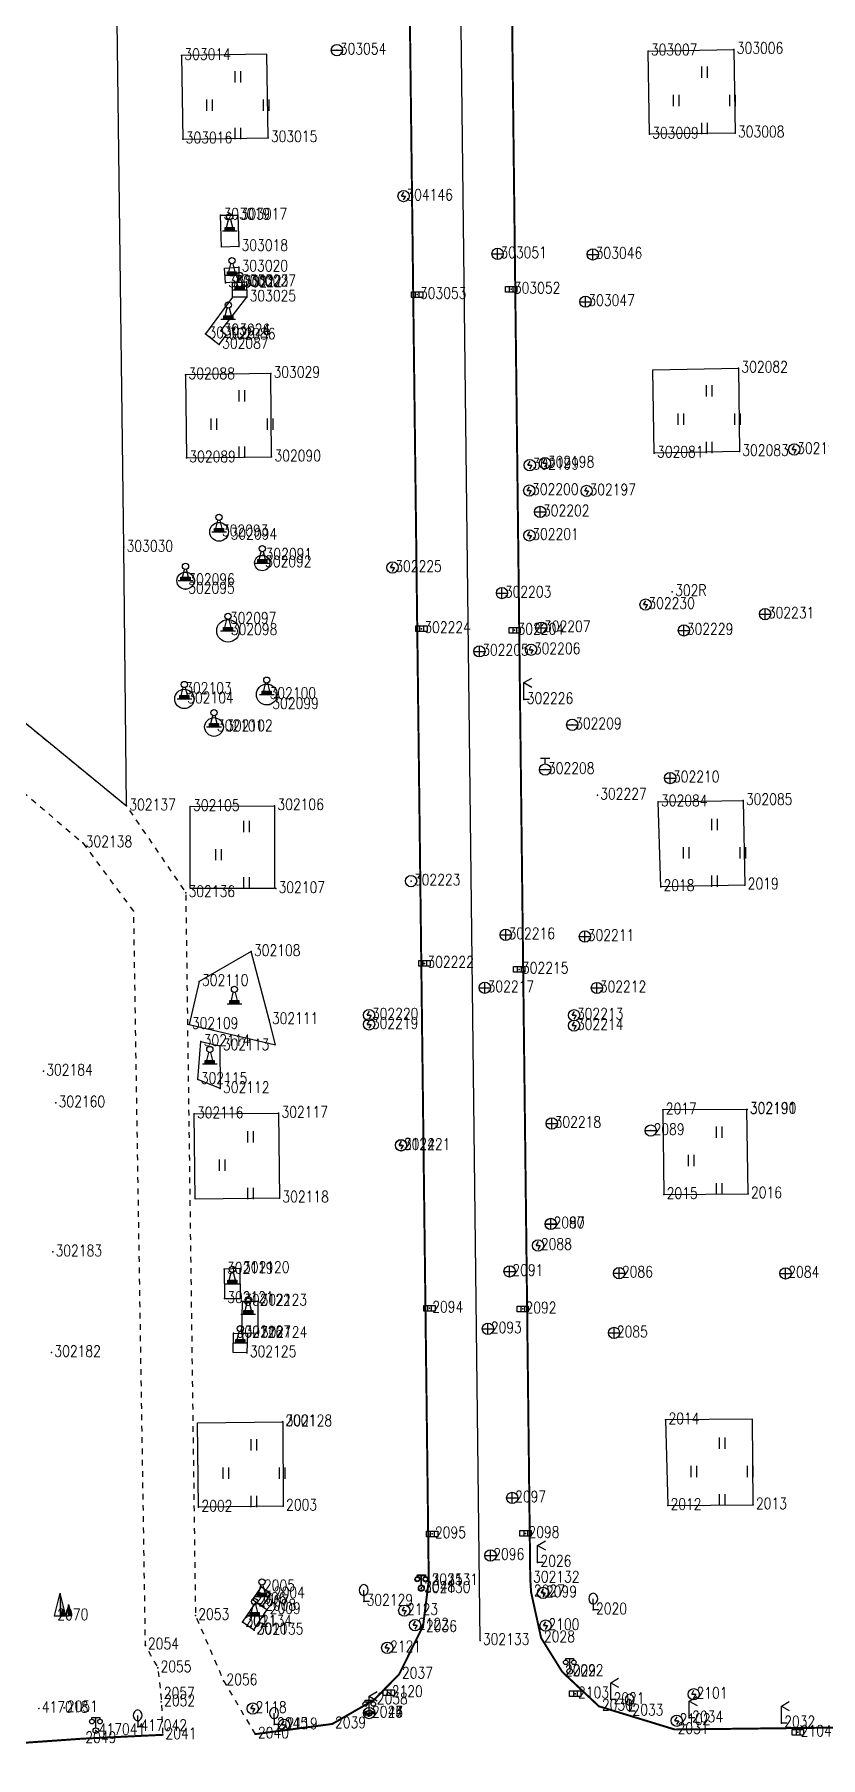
# Model space of a CAD drawing. Extents: x 953 to 1485, y 1110 to 1494.
# Drawn here: x 1175.2 to 1244.7, y 1202 to 1354.3 of the extents above; entities that cross this region are included whole.
import ezdxf

# ---------------------------------------------------------------- set-up
doc = ezdxf.new("R2010")
doc.units = 0
doc.header["$LTSCALE"] = 0.5
doc.header["$PDSIZE"] = 0.2
doc.linetypes.add('X6', pattern=[2, 1, -1])
doc.layers.get('0').update_dxf_attribs({"linetype": 'CONTINUOUS'})
for name, color, linetype in [('COMPONENT', 4, 'CONTINUOUS'), ('DLDW', 11, 'CONTINUOUS'), ('DLSS', 4, 'CONTINUOUS'), ('GXYZ', 2, 'CONTINUOUS'), ('ZBTZ', 3, 'CONTINUOUS'), ('ZDH', 1, 'CONTINUOUS')]:
    doc.layers.add(name, color=color, linetype=linetype)
doc.styles.add('HZ', font='rs.shx', dxfattribs={"width": 0.8, "bigfont": 'hztxt.shx'})
doc.linetypes.add('1161', pattern='A,0,[149,AAA.SHX,S=0.15,R=0,X=0,Y=0],-1.6', length=1.6)

# ---------------------------------------------------------------- blocks, each defined once
blk = doc.blocks.new('gc097')
for p, q in [((-0.7, 2), (-0.7, 2.3)), ((-0.7, 2.3), (0.7, 2.3)), ((0, 0.5), (0, 2.3)), ((0.7, 2.3), (0.7, 2))]:
    blk.add_line(p, q)
for centre, radius in [((-0.7, 1.6), 0.4), ((0, 0), 0.5), ((0.73, 1.6), 0.4)]:
    blk.add_circle(centre, radius)
blk = doc.blocks.new('gc143')
for p, q in [((0, 1), (0, 2)), ((0, 1), (0, 0)), ((1, 0), (0, 0))]:
    blk.add_line(p, q)
for centre, start, end in [((0.225, 2), 102.68038, 257.31962), ((-0.225, 2), 282.68038, 77.31962)]:
    blk.add_arc(centre, 1.025, start, end)
blk = doc.blocks.new('gcbj0612')
for p, q in [((-0.75, 0.26), (0.16, 0.53)), ((-0.57, -0.34), (0.34, -0.07))]:
    blk.add_line(p, q)
at = {"flags": 128}
for points in [[(-0.73, 0.26), (-0.77, 0.25), (-0.79, 0.23), (-0.81, 0.19), (-0.83, 0.15), (-0.84, 0.1), (-0.84, 0.05), (-0.84, -0.01), (-0.83, -0.07), (-0.81, -0.12), (-0.79, -0.18), (-0.77, -0.23), (-0.74, -0.27), (-0.7, -0.3), (-0.67, -0.33), (-0.63, -0.34), (-0.6, -0.34), (-0.57, -0.34), (-0.54, -0.32), (-0.51, -0.29), (-0.49, -0.25), (-0.48, -0.2), (-0.47, -0.15), (-0.47, -0.1), (-0.48, -0.04), (-0.49, 0.02), (-0.51, 0.07), (-0.54, 0.13), (-0.56, 0.17), (-0.6, 0.21), (-0.63, 0.24), (-0.67, 0.26), (-0.7, 0.27)], [(-0.71, 0.18), (-0.72, 0.17), (-0.75, 0.12), (-0.75, 0.04), (-0.74, -0.06), (-0.7, -0.15), (-0.66, -0.22), (-0.62, -0.25), (-0.6, -0.26), (-0.59, -0.24), (-0.57, -0.2), (-0.56, -0.12), (-0.58, -0.02), (-0.61, 0.08), (-0.66, 0.14), (-0.7, 0.17)]]:
    blk.add_lwpolyline(points, close=True, dxfattribs=at)
blk.add_lwpolyline([(0.3, -0.08), (0.33, -0.07), (0.36, -0.05), (0.38, -0.02), (0.4, 0.02), (0.41, 0.07), (0.42, 0.12), (0.41, 0.18), (0.41, 0.23), (0.39, 0.29), (0.37, 0.35), (0.35, 0.4), (0.32, 0.44), (0.28, 0.48), (0.25, 0.51), (0.21, 0.52), (0.18, 0.53), (0.15, 0.52)], dxfattribs=at)
at = {"extrusion": (0, 0, -1), "flags": 128}
blk.add_lwpolyline([(-0.4, 0.25), (-0.51, 0.28), (-0.61, 0.29), (-0.69, 0.27), (-0.77, 0.2), (-0.81, 0.09), (-0.82, -0.01), (-0.8, -0.06), (-0.76, -0.08), (-0.7, -0.09), (-0.64, -0.09), (-0.59, -0.07), (-0.57, -0.04), (-0.59, -0.01), (-0.63, 0.02), (-0.69, 0.03), (-0.75, 0.03), (-0.79, 0.02), (-0.84, -0.01), (-0.89, -0.1), (-0.91, -0.19), (-0.9, -0.29), (-0.87, -0.38)], dxfattribs=at)
blk.add_lwpolyline([(-0.09, -0.2), (-0.22, -0.54), (0.05, -0.54)], close=True)
blk = doc.blocks.new('gc052')
for p, q in [((0, 3), (1.39, 3.8)), ((0, 3), (1.39, 2.2)), ((0, 0), (0, 3)), ((1, 0), (0, 0))]:
    blk.add_line(p, q)
blk = doc.blocks.new('*U25')
at = {"linetype": 'Continuous'}
for points in [[(1.33, 1.33), (2, 0), (1, 4)], [(1.33, 1.33), (1, 4), (1, 0)], [(1.33, 1.33), (1, 0), (2, 0)]]:
    blk.add_solid(points, dxfattribs=at)
blk = doc.blocks.new('*U24')
at = {"linetype": 'Continuous'}
for points in [[(2.67, 0.67), (2.5, 2), (2.5, 0)], [(2.67, 0.67), (3, 0), (2.5, 2)], [(2.67, 0.67), (2.5, 0), (3, 0)]]:
    blk.add_solid(points, dxfattribs=at)
blk = doc.blocks.new('gc021')
for p, q in [((2, 0), (1, 4)), ((1, 4), (1, 0)), ((1, 0), (2, 0)), ((2.5, 0), (2.5, 2)), ((2.5, 2), (3, 0)), ((3, 0), (2.5, 0))]:
    blk.add_line(p, q)
for points in [[(0, 0), (1, 4)], [(1, 4), (1, 0), (2, 0)], [(0, 0), (1, 0)], [(2.5, 2), (2, 0), (2.5, 0)]]:
    blk.add_lwpolyline(points)
at = {"linetype": 'Continuous'}
for name in ['*U25', '*U24']:
    blk.add_blockref(name, (0, 0), dxfattribs=at)
blk = doc.blocks.new('gc133')
for p, q in [((-1, 0), (1, 0)), ((-0.8, 2), (0.8, 2)), ((0, 1), (0, 2))]:
    blk.add_line(p, q)
blk.add_circle((0, 0), 1)
blk = doc.blocks.new('gc042')
blk.add_line((-1, 0), (1, 0))
blk.add_circle((0, 0), 1)
blk = doc.blocks.new('gc041')
for p, q in [((-1, 0.5), (1, 0.5)), ((-1, -0.5), (-1, 0.5)), ((-0.33, 0.5), (-0.33, -0.5)), ((0.33, 0.5), (0.33, -0.5)), ((1, 0.5), (1, -0.5)), ((1, -0.5), (-1, -0.5))]:
    blk.add_line(p, q)
blk = doc.blocks.new('gc043')
for p, q in [((-1, 0), (1, 0)), ((0, -1), (0, 1))]:
    blk.add_line(p, q)
blk.add_circle((0, 0), 1)
blk = doc.blocks.new('gc050')
for p, q in [((-0.35, 0), (0.05, 0.69)), ((-0.35, 0), (0.35, 0)), ((0.35, 0), (-0.06, -0.69))]:
    blk.add_line(p, q)
blk.add_circle((0, 0), 1)
blk = doc.blocks.new('gc188')
blk.add_circle((0, 0), 1)
blk = doc.blocks.new('gc323')
at = {"flags": 128}
for points in [[(-0.5, 0), (-0.5, 2)], [(0.5, 0), (0.5, 2)]]:
    blk.add_lwpolyline(points, dxfattribs=at)
blk = doc.blocks.new('*U35')
at = {"linetype": 'Continuous'}
for points in [[(0, 0.3), (0.8, 0.6), (-0.8, 0.6)], [(0, 0.3), (-0.8, 0.6), (-0.8, 0)], [(0, 0.3), (-0.8, 0), (0.8, 0)], [(0, 0.3), (0.8, 0), (0.8, 0.6)]]:
    blk.add_solid(points, dxfattribs=at)
blk = doc.blocks.new('gc107')
for points in [[(-1.3, 0), (-0.8, 0), (0.8, 0), (1.3, 0)], [(-0.8, 0), (-0.8, 0.6), (0.8, 0.6), (0.8, 0)], [(-0.55, 0.6), (-0.2, 2)], [(0.55, 0.6), (0.2, 2)]]:
    blk.add_lwpolyline(points)
blk.add_circle((0, 2.55), 0.55)
at = {"linetype": 'Continuous'}
blk.add_blockref('*U35', (0, 0), dxfattribs=at)

msp = doc.modelspace()

# ---------------------------------------------------------------- linework, layer by layer
at = {"linetype": 'Continuous'}
msp.add_line((1214.6, 1212.3, 9.02), (1212.36, 1403.27, 10.34), dxfattribs=at)
at = {"layer": 'DLDW', "linetype": 'Continuous', "flags": 128}
for points, elevation in [([(1191.65, 1338.35), (1193.17, 1338.34), (1193.25, 1335.56), (1191.73, 1335.52)], 9.95), ([(1193.25, 1333.74), (1193.27, 1332.43), (1192.08, 1332.35), (1191.98, 1333.65)], 9.93), ([(1192.7, 1332.37), (1193.95, 1332.43), (1193.96, 1331.1), (1192.71, 1331.09)], 9.95), ([(1193.96, 1331.1), (1192.7, 1331.1), (1190.32, 1327.84), (1191.53, 1326.91), (1192.14, 1327.74), (1191.67, 1328.1), (1193.96, 1331.1)], 9.91), ([(1195.93, 1267.19), (1194.35, 1273.22), (1189.75, 1270.58), (1188.85, 1266.78), (1196.51, 1264.96)], 9.56), ([(1189.9, 1265.26), (1191.59, 1264.89), (1191.61, 1261.1), (1189.64, 1261.91)], 9.61), ([(1193.38, 1245.19), (1191.96, 1245.13), (1191.98, 1242.53), (1193.41, 1242.54)], 9.43), ([(1193.49, 1242.3), (1194.93, 1242.3), (1194.95, 1239.46), (1193.51, 1239.49), (1193.58, 1242.29)], 9.4), ([(1192.8, 1239.48), (1194.02, 1239.45), (1193.98, 1237.74), (1192.75, 1237.78)], 9.38), ([(1196.1, 1216.43), (1195.23, 1217.05), (1194.48, 1215.93), (1195.36, 1215.34)], 9.13), ([(1195.74, 1215.03), (1194.56, 1213.24), (1193.57, 1213.93), (1194.79, 1215.69)], 9.11)]:
    msp.add_lwpolyline(points, close=True, dxfattribs=dict(at, elevation=elevation))
at = {"layer": 'DLDW', "linetype": 'Continuous'}
for centre, radius in [((1191.51, 1310.34, 9.88), 0.831), ((1195.33, 1307.58, 9.84), 0.677), ((1188.54, 1306.02, 9.86), 0.763), ((1192.3, 1301.59, 9.85), 1), ((1195.73, 1295.95, 9.74), 0.923), ((1188.44, 1295.56, 9.8), 0.856), ((1191.06, 1293.08, 9.78), 0.828)]:
    msp.add_circle(centre, radius, dxfattribs=at)
at = {"layer": 'DLSS', "linetype": 'Continuous', "const_width": 0.175, "flags": 128}
for points, elevation in [([(1194.7, 1204.02), (1201.52, 1204.92), (1205.21, 1207.04), (1207.44, 1209.31), (1209.56, 1213.6), (1210.06, 1217.59), (1207.86, 1399.65), (1206.04, 1409.59), (1198.49, 1413.53), (1019.16, 1436.77), (975.6, 1446.48)], 8.66), ([(1334.91, 1208.64), (1333.13, 1205.64), (1231.83, 1204.43), (1225.12, 1206.48), (1221.87, 1209.53), (1220, 1212.53), (1219.11, 1216.6), (1219.04, 1217.81), (1216.91, 1400.79)], 10.24), ([(988.43, 1127.79), (990.79, 1125.9), (993.92, 1126.96), (1010.81, 1133.51), (1020.93, 1138.3), (1028.11, 1142.1), (1034.32, 1145.72), (1048.75, 1154.34), (1068.02, 1165.83), (1083.63, 1175.11), (1098.72, 1183.13), (1116.23, 1190.6), (1137.49, 1197.31), (1156.31, 1201.23), (1168.71, 1202.86), (1179.43, 1203.62), (1186.52, 1203.96)], 6.63)]:
    msp.add_lwpolyline(points, dxfattribs=dict(at, elevation=elevation))
at = {"layer": 'DLSS', "linetype": 'X6', "flags": 128}
for points in [[(1135.6, 1306.95), (1151.52, 1304.44), (1156.92, 1303.17), (1166.73, 1299.69), (1183.32, 1286.1), (1188.56, 1278.42), (1189.42, 1214.51), (1191.91, 1208.74), (1194.7, 1204.02)], [(1155.82, 1299.01), (1164.7, 1295.4), (1179.46, 1282.83), (1183.93, 1276.78), (1184.97, 1211.9), (1186.08, 1209.89), (1186.37, 1207.55), (1186.4, 1206.88), (1186.52, 1203.96)]]:
    msp.add_lwpolyline(points, dxfattribs=at)
at = {"layer": 'ZBTZ', "linetype": '1161', "flags": 128}
for points, elevation in [([(1195.06, 1408.15), (1190.9, 1408.33), (1184.2, 1410.57), (1167.86, 1411.98), (1161.85, 1413.34), (1155.59, 1412.15), (1145.79, 1416.02), (1135.64, 1415.4), (1134.33, 1411.85), (1135.6, 1306.95), (1151.52, 1304.44), (1156.92, 1303.17), (1166.73, 1299.69), (1183.32, 1286.1), (1183.08, 1308.97), (1182.08, 1388.1), (1182.83, 1391.82), (1187.63, 1406.93), (1195.07, 1407.02), (1195.06, 1408.15)], 10.43), ([(1188.19, 1352.45), (1188.31, 1345.07), (1195.84, 1345.18), (1195.73, 1352.57)], 10.03), ([(1229.46, 1352.85), (1237.06, 1353), (1237.17, 1345.6), (1229.58, 1345.49)], 10.16), ([(1188.55, 1324.23), (1188.63, 1316.87), (1196.16, 1316.96), (1196.08, 1324.35)], 9.89), ([(1237.47, 1324.81), (1237.55, 1317.43), (1230.01, 1317.3), (1229.88, 1324.67)], 10.07), ([(1188.96, 1286.05), (1196.42, 1286.12), (1196.42, 1278.79), (1188.96, 1278.79)], 9.76), ([(1230.36, 1286.46), (1237.87, 1286.58), (1238.03, 1279.1), (1230.58, 1278.95)], 9.75), ([(1189.3, 1258.86), (1196.78, 1258.92), (1196.86, 1251.42), (1189.38, 1251.34)], 9.57), ([(1230.78, 1259.22), (1230.86, 1251.74), (1238.32, 1251.79), (1238.21, 1259.25)], 9.74), ([(1197.15, 1231.64), (1197.19, 1224.19), (1189.7, 1224.09), (1189.61, 1231.54)], 9.27), ([(1231.02, 1231.81), (1231.2, 1224.25), (1238.76, 1224.3), (1238.71, 1231.86)], 9.58)]:
    msp.add_lwpolyline(points, close=True, dxfattribs=dict(at, elevation=elevation))
at = {"layer": 'ZDH', "linetype": 'Continuous'}
for p in [(1188.19, 1352.45, 10.03), (1201.94, 1352.93, 10.05), (1229.46, 1352.85, 10.16), (1237.06, 1353, 10.24), (1229.58, 1345.49, 10.11), (1237.17, 1345.6, 10.21), (1188.31, 1345.07, 10.01), (1195.84, 1345.18, 9.99), (1207.83, 1340.03, 9.95), (1191.65, 1338.35, 9.95), (1193.17, 1338.34, 9.96), (1193.25, 1335.56, 9.94), (1216.15, 1334.92, 9.79), (1224.58, 1334.87, 9.98), (1193.25, 1333.74, 9.93), (1192.08, 1332.35, 9.91), (1192.7, 1332.37, 9.95), (1193.27, 1332.43, 9.94), (1193.95, 1332.43, 9.92), (1217.34, 1331.79, 9.71), (1193.96, 1331.1, 9.91), (1209.03, 1331.32, 9.73), (1223.93, 1330.69, 9.93), (1190.32, 1327.84, 9.9), (1191.66, 1328.11, 9.88), (1191.67, 1328.1, 9.88), (1192.14, 1327.74, 9.9), (1191.53, 1326.91, 9.9), (1188.55, 1324.23, 9.89), (1196.08, 1324.35, 9.89), (1237.47, 1324.81, 10.07), (1188.63, 1316.87, 9.87), (1196.16, 1316.96, 9.88), (1230.01, 1317.3, 9.95), (1237.55, 1317.43, 10.07), (1242.4, 1317.62, 10.18), (1219, 1316.23, 9.79), (1220.34, 1316.41, 9.8), (1218.95, 1313.98, 9.78), (1224.03, 1313.95, 9.83), (1219.92, 1312.1, 9.77), (1183.08, 1308.97, 9.9), (1191.51, 1310.34, 9.88), (1192.28, 1310.03, 9.88), (1218.97, 1310.02, 9.75), (1195.33, 1307.58, 9.84), (1195.38, 1308.26, 9.84), (1188.54, 1306.02, 9.86), (1206.85, 1307.18, 9.73), (1188.53, 1305.26, 9.86), (1216.54, 1304.92, 9.59), (1231.61, 1305.04, 9.93), (1229.24, 1303.9, 9.86), (1239.81, 1303.06, 10.16), (1192.22, 1302.6, 9.85), (1192.3, 1301.59, 9.85), (1209.42, 1301.77, 9.52), (1217.66, 1301.63, 9.52), (1220.01, 1301.86, 9.69), (1232.64, 1301.62, 9.97), (1214.54, 1299.77, 9.57), (1219.11, 1299.91, 9.66), (1188.26, 1296.39, 9.8), (1188.44, 1295.56, 9.8), (1195.73, 1295.95, 9.74), (1218.48, 1295.51, 9.62), (1195.97, 1295.06, 9.74), (1191.06, 1293.08, 9.78), (1191.89, 1293.08, 9.76), (1222.76, 1293.27, 9.62), (1220.36, 1289.31, 9.53), (1231.42, 1288.56, 9.85), (1183.32, 1286.1, 10), (1188.96, 1286.05, 9.76), (1196.42, 1286.12, 9.67), (1224.98, 1287.04, 9.59), (1230.36, 1286.46, 9.75), (1237.87, 1286.58, 10.05), (1179.46, 1282.83, 9.99), (1188.56, 1278.42, 9.81), (1196.52, 1278.79, 9.64), (1208.5, 1279.45, 9.46), (1230.58, 1278.95, 9.75), (1238.03, 1279.1, 10), (1216.87, 1274.7, 9.33), (1223.88, 1274.55, 9.54), (1194.35, 1273.22, 9.63), (1209.69, 1272.18, 9.27), (1218.06, 1271.65, 9.27), (1189.75, 1270.58, 9.66), (1215.02, 1270.02, 9.34), (1224.94, 1270, 9.54), (1188.85, 1266.78, 9.65), (1195.93, 1267.19, 9.56), (1204.78, 1267.6, 9.49), (1204.78, 1266.78, 9.47), (1222.92, 1267.59, 9.46), (1222.92, 1266.67, 9.44), (1189.9, 1265.26, 9.61), (1191.59, 1264.89, 9.55), (1175.97, 1262.64, 9.82), (1189.64, 1261.91, 9.6), (1191.61, 1261.1, 9.54), (1177.07, 1259.84, 9.72), (1189.3, 1258.86, 9.57), (1196.78, 1258.92, 9.49), (1230.78, 1259.22, 9.74), (1238.21, 1259.25, 10), (1238.23, 1259.26, 10), (1220.95, 1258.02, 9.38), (1229.7, 1257.39, 9.71), (1207.61, 1256.1, 9.41), (1207.61, 1256.08, 9.38), (1196.86, 1251.42, 9.44), (1230.86, 1251.74, 9.69), (1238.32, 1251.79, 10.01), (1220.85, 1249.14, 9.33), (1220.85, 1249.13, 9.33), (1176.79, 1246.66, 9.71), (1219.73, 1247.23, 9.32), (1191.96, 1245.13, 9.46), (1193.38, 1245.19, 9.43), (1217.21, 1244.94, 9.19), (1226.9, 1244.78, 9.52), (1241.62, 1244.76, 10.17), (1191.98, 1242.53, 9.42), (1193.49, 1242.3, 9.4), (1194.93, 1242.3, 9.39), (1210.12, 1241.68, 9.15), (1218.37, 1241.62, 9.12), (1192.8, 1239.48, 9.38), (1193.51, 1239.49, 9.4), (1194.95, 1239.46, 9.34), (1215.3, 1239.86, 9.19), (1226.45, 1239.5, 9.46), (1176.69, 1237.77, 9.61), (1193.98, 1237.74, 9.36), (1197.11, 1231.64, 9.28), (1197.15, 1231.64, 9.27), (1231.02, 1231.81, 9.58), (1189.7, 1224.09, 9.29), (1197.19, 1224.19, 9.26), (1217.45, 1224.91, 9.04), (1231.2, 1224.25, 9.5), (1238.76, 1224.3, 9.84), (1210.36, 1221.73, 9.01), (1218.63, 1221.77, 8.98), (1215.52, 1219.82, 9.04), (1219.69, 1219.21, 9.15), (1210.06, 1217.59, 8.97), (1210.06, 1217.58, 8.93), (1219.04, 1217.81, 8.94), (1194.48, 1215.93, 9.14), (1195.23, 1217.05, 9.16), (1196.1, 1216.43, 9.13), (1209.39, 1216.9, 9.06), (1209.41, 1216.96, 9.05), (1219.11, 1216.6, 8.98), (1220.18, 1216.51, 9.14), (1176.95, 1214.48, 8.92), (1189.42, 1214.51, 9.12), (1194.72, 1215.71, 9.14), (1195.34, 1215.34, 9.12), (1195.74, 1215.03, 9.11), (1204.31, 1215.76, 9.16), (1207.89, 1214.94, 9.09), (1224.61, 1215, 9.19), (1193.57, 1213.93, 9.09), (1193.6, 1213.93, 9.07), (1194.56, 1213.24, 9.04), (1194.61, 1213.21, 9.02), (1208.85, 1213.66, 9.06), (1209.56, 1213.46, 8.94), (1220.4, 1213.62, 9.1), (1184.97, 1211.9, 9.02), (1206.39, 1211.65, 9.03), (1214.6, 1212.3, 9.02), (1220, 1212.53, 8.93), (1186.08, 1209.89, 8.95), (1191.91, 1208.74, 8.84), (1207.44, 1209.31, 8.87), (1221.87, 1209.53, 8.91), (1222.53, 1209.57, 8.97), (1186.37, 1207.55, 8.81), (1186.4, 1206.88, 8.71), (1205.21, 1207.04, 8.82), (1206.54, 1207.69, 8.82), (1223.02, 1207.59, 8.95), (1226.16, 1207.07, 9.13), (1233.5, 1207.55, 9.23), (1175.57, 1206.29, 8.52), (1177.79, 1206.36, 8.6), (1194.49, 1206.28, 8.82), (1204.79, 1205.88, 9.06), (1204.79, 1205.88, 9.07), (1204.79, 1205.88, 9.08), (1204.79, 1205.88, 8.84), (1204.79, 1205.88, 8.93), (1225.12, 1206.48, 9.01), (1227.83, 1206.05, 9.24), (1233.11, 1205.45, 9.23), (1180.61, 1204.33, 8.63), (1184.31, 1204.68, 8.66), (1186.52, 1203.96, 8.58), (1194.7, 1204.02, 8.66), (1196.38, 1204.87, 8.83), (1197.25, 1204.84, 8.86), (1201.52, 1204.92, 8.74), (1231.83, 1204.43, 9.05), (1232, 1205.21, 9.21), (1241.26, 1205, 9.24), (1242.72, 1204.19, 9.14), (1179.43, 1203.62, 8.52)]:
    msp.add_point(p, dxfattribs=at)

# ---------------------------------------------------------------- block references
at = {"layer": 'COMPONENT', "linetype": 'Continuous', "xscale": 0.5, "yscale": 0.5}
for p in [(1204.79, 1205.88, 9.06), (1204.79, 1205.88, 8.93)]:
    msp.add_blockref('gcbj0612', p, dxfattribs=at)
at = {"layer": 'DLDW', "linetype": 'Continuous', "xscale": 0.5, "yscale": 0.5}
for name, p in [('gc107', (1192.45, 1336.94)), ('gc107', (1192.65, 1333.04)), ('gc107', (1193.33, 1331.74)), ('gc107', (1192.32, 1329.13)), ('gc107', (1191.51, 1310.34, 9.88)), ('gc107', (1195.33, 1307.58, 9.84)), ('gc107', (1188.54, 1306.02, 9.86)), ('gc107', (1192.3, 1301.59, 9.85)), ('gc107', (1188.44, 1295.56, 9.8)), ('gc107', (1195.73, 1295.95, 9.74)), ('gc107', (1191.06, 1293.08, 9.78)), ('gc107', (1192.87, 1268.6)), ('gc107', (1190.69, 1263.29)), ('gc107', (1192.68, 1243.85)), ('gc107', (1194.09, 1241.17)), ('gc107', (1193.39, 1238.61)), ('gc107', (1195.3, 1216.19)), ('gc097', (1209.39, 1216.9, 9.06)), ('gc097', (1209.41, 1216.96, 9.05)), ('gc021', (1176.95, 1214.48, 8.92)), ('gc107', (1194.66, 1214.47)), ('gc097', (1222.53, 1209.57, 8.97)), ('gc097', (1204.79, 1205.88, 8.84)), ('gc097', (1180.61, 1204.33, 8.63))]:
    msp.add_blockref(name, p, dxfattribs=at)
at = {"layer": 'DLSS', "linetype": 'Continuous', "xscale": 0.5, "yscale": 0.5}
for p in [(1218.48, 1295.51, 9.62), (1219.69, 1219.21, 9.15), (1226.16, 1207.07, 9.13), (1204.79, 1205.88, 9.07), (1233.11, 1205.45, 9.23), (1241.26, 1205, 9.24)]:
    msp.add_blockref('gc052', p, dxfattribs=at)
at = {"layer": 'GXYZ', "linetype": 'Continuous', "xscale": 0.5, "yscale": 0.5}
for name, p in [('gc042', (1201.94, 1352.93, 10.05)), ('gc050', (1207.83, 1340.03, 9.95)), ('gc043', (1216.15, 1334.92, 9.79)), ('gc043', (1224.58, 1334.87, 9.98)), ('gc041', (1217.34, 1331.79, 9.71)), ('gc041', (1209.03, 1331.32, 9.73)), ('gc043', (1223.93, 1330.69, 9.93)), ('gc050', (1242.4, 1317.62, 10.18)), ('gc050', (1219, 1316.23, 9.79)), ('gc050', (1220.34, 1316.41, 9.8)), ('gc050', (1218.95, 1313.98, 9.78)), ('gc050', (1224.03, 1313.95, 9.83)), ('gc043', (1219.92, 1312.1, 9.77)), ('gc050', (1218.97, 1310.02, 9.75)), ('gc050', (1206.85, 1307.18, 9.73)), ('gc043', (1216.54, 1304.92, 9.59)), ('gc050', (1229.24, 1303.9, 9.86)), ('gc043', (1239.81, 1303.06, 10.16)), ('gc041', (1209.42, 1301.77, 9.52)), ('gc041', (1217.66, 1301.63, 9.52)), ('gc043', (1220.01, 1301.86, 9.69)), ('gc043', (1232.64, 1301.62, 9.97)), ('gc043', (1214.54, 1299.77, 9.57)), ('gc050', (1219.11, 1299.91, 9.66)), ('gc042', (1222.76, 1293.27, 9.62)), ('gc133', (1220.36, 1289.31, 9.53)), ('gc043', (1231.42, 1288.56, 9.85)), ('gc188', (1208.5, 1279.45, 9.46)), ('gc043', (1216.87, 1274.7, 9.33)), ('gc043', (1223.88, 1274.55, 9.54)), ('gc041', (1209.69, 1272.18, 9.27)), ('gc041', (1218.06, 1271.65, 9.27)), ('gc043', (1215.02, 1270.02, 9.34)), ('gc043', (1224.94, 1270, 9.54)), ('gc050', (1204.78, 1267.6, 9.49)), ('gc050', (1222.92, 1267.59, 9.46)), ('gc050', (1204.78, 1266.78, 9.47)), ('gc050', (1222.92, 1266.67, 9.44)), ('gc043', (1220.95, 1258.02, 9.38)), ('gc042', (1229.7, 1257.39, 9.71)), ('gc050', (1207.61, 1256.1, 9.41)), ('gc050', (1207.61, 1256.08, 9.38)), ('gc043', (1220.85, 1249.14, 9.33)), ('gc043', (1220.85, 1249.13, 9.33)), ('gc050', (1219.73, 1247.23, 9.32)), ('gc043', (1217.21, 1244.94, 9.19)), ('gc043', (1226.9, 1244.78, 9.52)), ('gc043', (1241.62, 1244.76, 10.17)), ('gc041', (1210.12, 1241.68, 9.15)), ('gc041', (1218.37, 1241.62, 9.12)), ('gc043', (1215.3, 1239.86, 9.19)), ('gc043', (1226.45, 1239.5, 9.46)), ('gc043', (1217.45, 1224.91, 9.04)), ('gc041', (1218.63, 1221.77, 8.98)), ('gc041', (1210.36, 1221.73, 9.01)), ('gc043', (1215.52, 1219.82, 9.04)), ('gc050', (1220.18, 1216.51, 9.14)), ('gc050', (1207.89, 1214.94, 9.09)), ('gc050', (1208.85, 1213.66, 9.06)), ('gc050', (1220.4, 1213.62, 9.1)), ('gc050', (1206.39, 1211.65, 9.03)), ('gc050', (1194.49, 1206.28, 8.82)), ('gc133', (1204.79, 1205.88, 9.08)), ('gc041', (1206.54, 1207.69, 8.82)), ('gc041', (1223.02, 1207.59, 8.95)), ('gc050', (1233.5, 1207.55, 9.23)), ('gc050', (1197.25, 1204.84, 8.86)), ('gc050', (1232, 1205.21, 9.21)), ('gc041', (1242.72, 1204.19, 9.14))]:
    msp.add_blockref(name, p, dxfattribs=at)
at = {"layer": 'ZBTZ', "linetype": 'Continuous', "xscale": 0.5, "yscale": 0.5}
for name, p in [('gc323', (1193.19, 1350.07)), ('gc323', (1234.46, 1350.49)), ('gc323', (1190.69, 1347.57)), ('gc323', (1195.69, 1347.57)), ('gc323', (1231.96, 1347.99)), ('gc323', (1236.96, 1347.99)), ('gc323', (1193.19, 1345.07)), ('gc323', (1234.46, 1345.49)), ('gc323', (1193.55, 1321.87)), ('gc323', (1234.88, 1322.3)), ('gc323', (1191.05, 1319.37)), ('gc323', (1196.05, 1319.37)), ('gc323', (1232.38, 1319.8)), ('gc323', (1237.38, 1319.8)), ('gc323', (1234.88, 1317.3)), ('gc323', (1193.55, 1316.87)), ('gc323', (1193.96, 1283.79)), ('gc323', (1235.36, 1283.95)), ('gc323', (1191.46, 1281.29)), ('gc323', (1232.86, 1281.45)), ('gc323', (1237.86, 1281.45)), ('gc323', (1235.36, 1278.95)), ('gc323', (1193.96, 1278.79)), ('gc323', (1194.3, 1256.34)), ('gc323', (1235.78, 1256.74)), ('gc323', (1191.8, 1253.84)), ('gc323', (1233.28, 1254.24)), ('gc323', (1235.78, 1251.74)), ('gc323', (1194.3, 1251.34)), ('gc323', (1194.61, 1229.09)), ('gc323', (1236.02, 1229.25)), ('gc323', (1192.11, 1226.59)), ('gc323', (1197.11, 1226.59)), ('gc323', (1233.52, 1226.75)), ('gc323', (1238.52, 1226.75)), ('gc323', (1194.61, 1224.09)), ('gc323', (1236.02, 1224.25)), ('gc143', (1204.31, 1215.76, 9.16)), ('gc143', (1224.61, 1215, 9.19)), ('gc143', (1227.83, 1206.05, 9.24)), ('gc143', (1184.31, 1204.68, 8.66)), ('gc143', (1196.38, 1204.87, 8.83))]:
    msp.add_blockref(name, p, dxfattribs=at)

# ---------------------------------------------------------------- texts
at = {"layer": 'ZDH', "linetype": 'Continuous', "style": 'HZ', "width": 0.8}
for s, p in [('303014', (1188.44, 1352.08, 10.03)), ('303054', (1202.19, 1352.56, 10.05)), ('303007', (1229.71, 1352.48, 10.16)), ('303006', (1237.31, 1352.63, 10.24)), ('303016', (1188.56, 1344.7, 10.01)), ('303015', (1196.09, 1344.81, 9.99)), ('303009', (1229.83, 1345.12, 10.11)), ('303008', (1237.42, 1345.23, 10.21)), ('304146', (1208.08, 1339.65, 9.95)), ('303019', (1191.9, 1337.97, 9.95)), ('303017', (1193.42, 1337.96, 9.96)), ('303018', (1193.5, 1335.19, 9.94)), ('303051', (1216.4, 1334.55, 9.79)), ('303046', (1224.83, 1334.5, 9.98)), ('303020', (1193.5, 1333.37, 9.93)), ('303021', (1192.33, 1331.97, 9.91)), ('303022', (1192.95, 1331.99, 9.95)), ('303023', (1193.52, 1332.06, 9.94)), ('303027', (1194.2, 1332.05, 9.92)), ('303025', (1194.21, 1330.72, 9.91)), ('303053', (1209.28, 1330.95, 9.73)), ('303052', (1217.59, 1331.41, 9.71)), ('303047', (1224.18, 1330.32, 9.93)), ('303024', (1191.91, 1327.73, 9.88)), ('303026', (1191.92, 1327.73, 9.88)), ('303028', (1190.57, 1327.46, 9.9)), ('302087', (1191.78, 1326.54, 9.9)), ('302086', (1192.39, 1327.36, 9.9)), ('302088', (1188.8, 1323.85, 9.89)), ('303029', (1196.33, 1323.97, 9.89)), ('302082', (1237.72, 1324.43, 10.07)), ('302083', (1237.8, 1317.06, 10.07)), ('302196', (1242.65, 1317.24, 10.18)), ('302089', (1188.88, 1316.5, 9.87)), ('302090', (1196.41, 1316.58, 9.88)), ('302199', (1219.25, 1315.86, 9.79)), ('302198', (1220.59, 1316.03, 9.8)), ('302081', (1230.26, 1316.92, 9.95)), ('302200', (1219.2, 1313.61, 9.78)), ('302197', (1224.28, 1313.58, 9.83)), ('302202', (1220.17, 1311.72, 9.77)), ('302093', (1191.76, 1309.96, 9.88)), ('302094', (1192.53, 1309.66, 9.88)), ('302201', (1219.22, 1309.64, 9.75)), ('303030', (1183.33, 1308.59, 9.9)), ('302091', (1195.63, 1307.88, 9.84)), ('302092', (1195.58, 1307.21, 9.84)), ('302225', (1207.1, 1306.8, 9.73)), ('302095', (1188.78, 1304.88, 9.86)), ('302096', (1188.79, 1305.65, 9.86)), ('302203', (1216.79, 1304.54, 9.59)), ('302230', (1229.49, 1303.53, 9.86)), ('302R', (1231.86, 1304.67, 9.93)), ('302097', (1192.47, 1302.22, 9.85)), ('302231', (1240.06, 1302.69, 10.16)), ('302098', (1192.55, 1301.22, 9.85)), ('302224', (1209.67, 1301.4, 9.52)), ('302204', (1217.91, 1301.25, 9.52)), ('302207', (1220.26, 1301.48, 9.69)), ('302229', (1232.89, 1301.25, 9.97)), ('302205', (1214.79, 1299.4, 9.57)), ('302206', (1219.36, 1299.53, 9.66)), ('302103', (1188.51, 1296.02, 9.8)), ('302104', (1188.69, 1295.18, 9.8)), ('302100', (1195.98, 1295.58, 9.74)), ('302099', (1196.22, 1294.68, 9.74)), ('302226', (1218.73, 1295.13, 9.62)), ('302101', (1191.31, 1292.7, 9.78)), ('302102', (1192.14, 1292.71, 9.76)), ('302209', (1223.01, 1292.9, 9.62)), ('302208', (1220.61, 1288.94, 9.53)), ('302210', (1231.67, 1288.19, 9.85)), ('302227', (1225.23, 1286.67, 9.59)), ('302137', (1183.57, 1285.72, 10)), ('302105', (1189.21, 1285.67, 9.76)), ('302106', (1196.67, 1285.74, 9.67)), ('302084', (1230.61, 1286.08, 9.75)), ('302085', (1238.12, 1286.2, 10.05)), ('302138', (1179.71, 1282.46, 9.99)), ('302223', (1208.75, 1279.08, 9.46)), ('302136', (1188.81, 1278.05, 9.81)), ('302107', (1196.77, 1278.41, 9.64)), ('2018', (1230.83, 1278.58, 9.75)), ('2019', (1238.28, 1278.73, 10)), ('302216', (1217.12, 1274.33, 9.33)), ('302108', (1194.6, 1272.84, 9.63)), ('302211', (1224.13, 1274.18, 9.54)), ('302222', (1209.94, 1271.8, 9.27)), ('302215', (1218.31, 1271.28, 9.27)), ('302110', (1190, 1270.2, 9.66)), ('302217', (1215.27, 1269.64, 9.34)), ('302212', (1225.19, 1269.62, 9.54)), ('302111', (1196.18, 1266.82, 9.56)), ('302220', (1205.03, 1267.22, 9.49)), ('302213', (1223.17, 1267.22, 9.46)), ('302109', (1189.1, 1266.4, 9.65)), ('302219', (1205.03, 1266.4, 9.47)), ('302214', (1223.17, 1266.3, 9.44)), ('302114', (1190.15, 1264.88, 9.61)), ('302113', (1191.84, 1264.51, 9.55)), ('302184', (1176.22, 1262.27, 9.82)), ('302115', (1189.89, 1261.54, 9.6)), ('302112', (1191.86, 1260.72, 9.54)), ('302160', (1177.32, 1259.46, 9.72)), ('302116', (1189.55, 1258.49, 9.57)), ('302117', (1197.03, 1258.54, 9.49)), ('302218', (1221.2, 1257.65, 9.38)), ('2017', (1231.03, 1258.84, 9.74)), ('302191', (1238.46, 1258.87, 10)), ('302190', (1238.48, 1258.89, 10)), ('2089', (1229.95, 1257.01, 9.71)), ('302221', (1207.86, 1255.7, 9.38)), ('2124', (1207.86, 1255.72, 9.41)), ('302118', (1197.11, 1251.05, 9.44)), ('2015', (1231.11, 1251.36, 9.69)), ('2016', (1238.57, 1251.42, 10.01)), ('2087', (1221.1, 1248.76, 9.33)), ('2090', (1221.1, 1248.76, 9.33)), ('302183', (1177.04, 1246.28, 9.71)), ('2088', (1219.98, 1246.86, 9.32)), ('302119', (1192.21, 1244.75, 9.46)), ('302120', (1193.63, 1244.82, 9.43)), ('2091', (1217.46, 1244.56, 9.19)), ('2086', (1227.15, 1244.41, 9.52)), ('2084', (1241.87, 1244.39, 10.17)), ('302121', (1192.23, 1242.15, 9.42)), ('302122', (1193.74, 1241.92, 9.4)), ('302123', (1195.18, 1241.93, 9.39)), ('2094', (1210.37, 1241.31, 9.15)), ('2092', (1218.62, 1241.24, 9.12)), ('2093', (1215.55, 1239.48, 9.19)), ('302126', (1193.05, 1239.1, 9.38)), ('302127', (1193.76, 1239.12, 9.4)), ('302124', (1195.2, 1239.08, 9.34)), ('2085', (1226.7, 1239.12, 9.46)), ('302182', (1176.94, 1237.39, 9.61)), ('302125', (1194.23, 1237.37, 9.36)), ('2001', (1197.36, 1231.27, 9.28)), ('302128', (1197.4, 1231.26, 9.27)), ('2014', (1231.27, 1231.44, 9.58)), ('2097', (1217.7, 1224.53, 9.04)), ('2002', (1189.95, 1223.71, 9.29)), ('2003', (1197.44, 1223.81, 9.26)), ('2012', (1231.45, 1223.87, 9.5)), ('2013', (1239.01, 1223.92, 9.84)), ('2095', (1210.61, 1221.36, 9.01)), ('2098', (1218.88, 1221.39, 8.98)), ('2096', (1215.77, 1219.44, 9.04)), ('2026', (1219.94, 1218.84, 9.15)), ('2005', (1195.48, 1216.67, 9.16)), ('302130', (1209.64, 1216.53, 9.06)), ('2048', (1209.66, 1216.59, 9.05)), ('302131', (1210.31, 1217.21, 8.93)), ('2035', (1210.31, 1217.21, 8.97)), ('302132', (1219.29, 1217.44, 8.94)), ('2006', (1194.73, 1215.56, 9.14)), ('2007', (1194.97, 1215.34, 9.14)), ('2008', (1195.59, 1214.96, 9.12)), ('2004', (1196.35, 1216.05, 9.13)), ('302129', (1204.56, 1215.39, 9.16)), ('2027', (1219.36, 1216.22, 8.98)), ('2099', (1220.43, 1216.13, 9.14)), ('2070', (1177.2, 1214.11, 8.92)), ('2053', (1189.67, 1214.13, 9.12)), ('2011', (1193.82, 1213.55, 9.09)), ('302134', (1193.85, 1213.55, 9.07)), ('2009', (1195.99, 1214.66, 9.11)), ('2123', (1208.14, 1214.57, 9.09)), ('2020', (1224.86, 1214.62, 9.19)), ('2010', (1194.81, 1212.87, 9.04)), ('302135', (1194.86, 1212.84, 9.02)), ('2122', (1209.1, 1213.28, 9.06)), ('2036', (1209.81, 1213.08, 8.94)), ('302133', (1214.85, 1211.93, 9.02)), ('2028', (1220.25, 1212.16, 8.93)), ('2100', (1220.65, 1213.24, 9.1)), ('2054', (1185.22, 1211.53, 9.02)), ('2121', (1206.64, 1211.28, 9.03)), ('2055', (1186.33, 1209.51, 8.95)), ('2037', (1207.69, 1208.94, 8.87)), ('2029', (1222.12, 1209.15, 8.91)), ('2022', (1222.78, 1209.19, 8.97)), ('2056', (1192.16, 1208.36, 8.84)), ('2120', (1206.79, 1207.31, 8.82)), ('417018', (1175.82, 1205.92, 8.52)), ('2051', (1178.04, 1205.98, 8.6)), ('2057', (1186.62, 1207.17, 8.81)), ('2052', (1186.65, 1206.5, 8.71)), ('2118', (1194.74, 1205.91, 8.82)), ('2038', (1205.46, 1206.67, 8.82)), ('2103', (1223.27, 1207.21, 8.95)), ('2030', (1225.38, 1206.11, 9.01)), ('2021', (1226.41, 1206.69, 9.13)), ('2101', (1233.75, 1207.17, 9.23)), ('417042', (1184.56, 1204.31, 8.66)), ('2045', (1196.63, 1204.49, 8.83)), ('2119', (1197.5, 1204.47, 8.86)), ('2039', (1201.77, 1204.55, 8.74)), ('2023', (1205.04, 1205.5, 9.06)), ('2024', (1205.04, 1205.5, 9.07)), ('2025', (1205.04, 1205.5, 9.08)), ('2046', (1205.04, 1205.5, 8.84)), ('2047', (1205.04, 1205.5, 8.93)), ('2033', (1228.08, 1205.68, 9.24)), ('2102', (1232.25, 1204.84, 9.21)), ('2034', (1233.36, 1205.08, 9.23)), ('2032', (1241.51, 1204.63, 9.24)), ('2049', (1179.68, 1203.24, 8.52)), ('417041', (1180.86, 1203.96, 8.63)), ('2041', (1186.77, 1203.59, 8.58)), ('2040', (1194.95, 1203.65, 8.66)), ('2031', (1232.08, 1204.05, 9.05)), ('2104', (1242.97, 1203.82, 9.14))]:
    msp.add_text(s, height=1, dxfattribs=at).set_placement(p)

doc.saveas('drawing.dxf')
